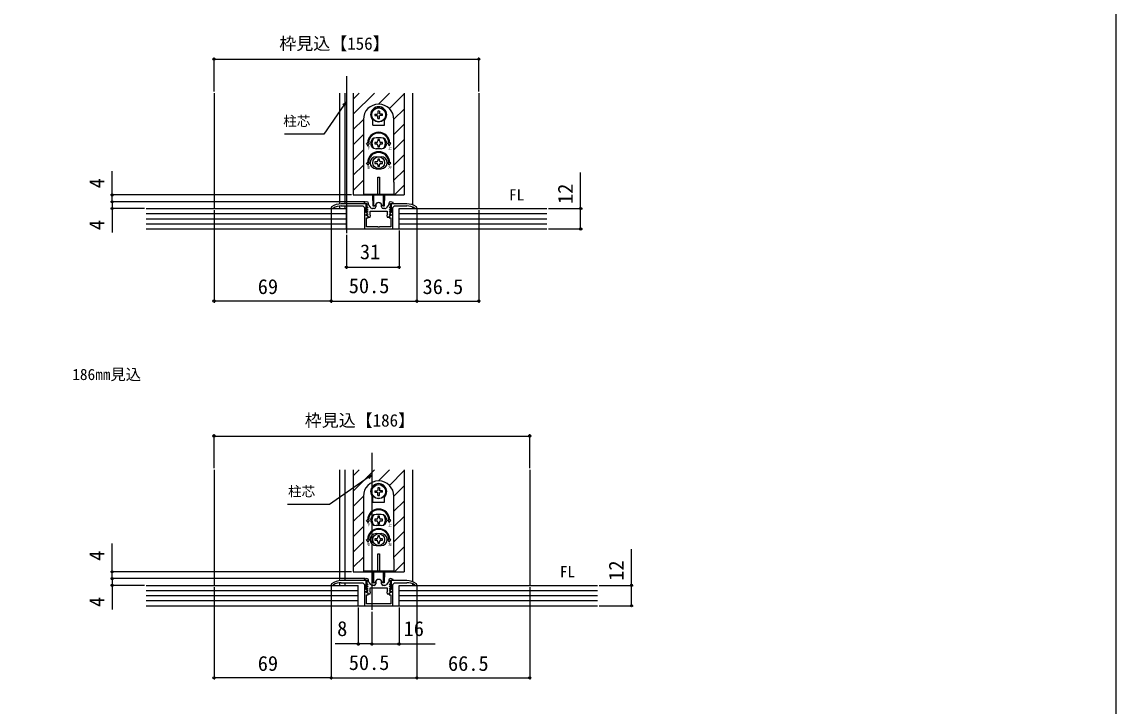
# Model space of a CAD drawing. Units: millimetres, scale not verified. Extents: x -525 to 525, y -783 to 779.
# Drawn here: x -120 to 525, y -50 to 353 of the extents above; entities that cross this region are included whole.
import ezdxf
from ezdxf.enums import TextEntityAlignment as Align

# ---------------------------------------------------------------- set-up
doc = ezdxf.new("R2010")
doc.units = ezdxf.units.MM
doc.header["$LTSCALE"] = 4
for name, color, linetype in [('0-1_USER1', 3, 'Continuous'), ('0-2_YKK_11', 7, 'Continuous'), ('0-3_YKK_12', 2, 'Continuous'), ('0-4_YKK_13', 4, 'Continuous'), ('0-5_YKK_D', 6, 'Continuous'), ('0-6_YKK_ZWAK', 7, 'Continuous'), ('0-7_YSS_K', 3, 'Continuous')]:
    doc.layers.add(name, color=color, linetype=linetype)
doc.styles.add('ＭＳ ゴシック', font='')
doc.styles.get('ＭＳ ゴシック').set_extended_font_data('MS Gothic')

msp = doc.modelspace()

# ---------------------------------------------------------------- linework, layer by layer
at = {"layer": '0-2_YKK_11'}
for p, q in [((84.606, 245.697), (84.606, 246.314)), ((86.108, 243.645), (84.863, 245.028)), ((88.806, 245.114), (88.806, 244.314)), ((92.206, 244.314), (92.206, 245.114)), ((96.15, 245.028), (94.904, 243.645)), ((96.406, 246.314), (96.406, 245.697)), ((87.806, 243.314), (86.852, 243.314)), ((94.161, 243.314), (93.206, 243.314)), ((84.606, 23.697), (84.606, 24.314)), ((86.108, 21.645), (84.863, 23.028)), ((87.806, 21.314), (86.852, 21.314)), ((88.806, 23.114), (88.806, 22.314)), ((92.206, 22.314), (92.206, 23.114)), ((94.161, 21.314), (93.206, 21.314)), ((96.15, 23.028), (94.904, 21.645)), ((96.406, 24.314), (96.406, 23.697))]:
    msp.add_line(p, q, dxfattribs=at)
for points in [[(107.006, 246.114), (97.806, 246.114), (97.806, 240.914), (97.172, 240.279), (97.324, 239.914), (97.806, 239.914), (97.806, 239.214), (97.406, 239.214), (96.706, 238.514), (96.706, 237.814), (97.606, 237.814), (97.606, 232.514), (90.965, 232.514), (90.781, 232.394), (90.231, 232.394), (90.048, 232.514), (83.406, 232.514), (83.406, 237.814), (84.306, 237.814), (84.306, 238.514), (83.606, 239.214), (83.206, 239.214), (83.206, 239.914), (83.689, 239.914), (83.841, 240.279), (83.206, 240.914), (83.206, 246.114), (68.506, 246.114)], [(83.606, 247.314), (83.506, 247.314), (81.974, 246.822), (82.053, 246.314), (83.506, 246.314), (83.506, 244.513), (84.118, 243.902), (83.957, 243.514), (83.594, 243.514), (83.481, 243.239), (84.118, 242.602), (83.957, 242.214), (83.594, 242.214), (83.481, 241.939), (84.118, 241.302), (83.957, 240.914), (83.594, 240.914), (83.481, 240.639), (84.118, 240.002), (83.957, 239.614), (83.594, 239.614), (83.481, 239.339), (84.506, 238.314), (85.506, 238.314), (85.694, 239.277), (85.506, 239.555), (85.506, 241.814)], [(85.506, 241.814), (95.506, 241.814), (95.506, 239.555), (95.319, 239.277), (95.506, 238.314), (96.506, 238.314), (97.532, 239.339), (97.418, 239.614), (97.056, 239.614), (96.895, 240.002), (97.532, 240.639), (97.418, 240.914), (97.056, 240.914), (96.895, 241.302), (97.532, 241.939), (97.418, 242.214), (97.056, 242.214), (96.895, 242.602), (97.532, 243.239), (97.418, 243.514), (97.056, 243.514), (96.895, 243.902), (97.506, 244.513), (97.506, 246.314), (98.959, 246.314), (99.039, 246.822), (97.506, 247.314), (97.406, 247.314)], [(62.717, 244.267), (62.506, 243.86), (62.506, 243.514), (63.657, 243.514), (63.816, 243.56)], [(68.506, 244.914), (81.206, 244.914), (82.206, 243.914), (82.206, 231.314)], [(82.206, 231.314), (98.806, 231.314), (98.806, 243.914), (99.806, 244.914), (107.006, 244.914)], [(111.696, 243.56), (111.856, 243.514), (113.006, 243.514), (113.006, 243.86), (112.796, 244.267)], [(62.717, 22.267), (62.506, 21.86), (62.506, 21.514), (63.657, 21.514), (63.816, 21.56)], [(107.006, 24.114), (97.806, 24.114), (97.806, 18.914), (97.172, 18.279), (97.324, 17.914), (97.806, 17.914), (97.806, 17.214), (97.406, 17.214), (96.706, 16.514), (96.706, 15.814), (97.606, 15.814), (97.606, 10.514), (90.965, 10.514), (90.781, 10.394), (90.231, 10.394), (90.048, 10.514), (83.406, 10.514), (83.406, 15.814), (84.306, 15.814), (84.306, 16.514), (83.606, 17.214), (83.206, 17.214), (83.206, 17.914), (83.689, 17.914), (83.841, 18.279), (83.206, 18.914), (83.206, 24.114), (68.506, 24.114)], [(68.506, 22.914), (81.206, 22.914), (82.206, 21.914), (82.206, 9.314)], [(83.606, 25.314), (83.506, 25.314), (81.974, 24.822), (82.053, 24.314), (83.506, 24.314), (83.506, 22.513), (84.118, 21.902), (83.957, 21.514), (83.594, 21.514), (83.481, 21.239), (84.118, 20.602), (83.957, 20.214), (83.594, 20.214), (83.481, 19.939), (84.118, 19.302), (83.957, 18.914), (83.594, 18.914), (83.481, 18.639), (84.118, 18.002), (83.957, 17.614), (83.594, 17.614), (83.481, 17.339), (84.506, 16.314), (85.506, 16.314), (85.694, 17.277), (85.506, 17.555), (85.506, 19.814)], [(82.206, 9.314), (98.806, 9.314), (98.806, 21.914), (99.806, 22.914), (107.006, 22.914)], [(85.506, 19.814), (95.506, 19.814), (95.506, 17.555), (95.319, 17.277), (95.506, 16.314), (96.506, 16.314), (97.532, 17.339), (97.418, 17.614), (97.056, 17.614), (96.895, 18.002), (97.532, 18.639), (97.418, 18.914), (97.056, 18.914), (96.895, 19.302), (97.532, 19.939), (97.418, 20.214), (97.056, 20.214), (96.895, 20.602), (97.532, 21.239), (97.418, 21.514), (97.056, 21.514), (96.895, 21.902), (97.506, 22.513), (97.506, 24.314), (98.959, 24.314), (99.039, 24.822), (97.506, 25.314), (97.406, 25.314)], [(111.696, 21.56), (111.856, 21.514), (113.006, 21.514), (113.006, 21.86), (112.796, 22.267)]]:
    msp.add_lwpolyline(points, dxfattribs=at)
for centre, radius, start, end in [((68.506, 236.114), 10, 90, 125.37654), ((83.606, 246.314), 1, 0.00001, 89.99999), ((85.606, 245.697), 1, 180.00001, 221.98721), ((90.506, 245.114), 1.7, 359.99999, 180.00001), ((95.406, 245.697), 1, 318.01279, 359.99999), ((97.406, 246.314), 1, 90.00001, 179.99999), ((107.006, 236.114), 10, 54.62346, 90), ((68.506, 236.114), 8.8, 89.99999, 122.20423), ((86.852, 244.314), 1, 221.98723, 270.00001), ((87.806, 244.314), 1, 270.00001, 359.99999), ((93.206, 244.314), 1, 180.00001, 269.99999), ((94.161, 244.314), 1, 269.99999, 318.01277), ((107.006, 236.114), 8.8, 57.79577, 90.00001), ((68.506, 14.114), 10, 90, 125.37654), ((68.506, 14.114), 8.8, 89.99999, 122.20423), ((83.606, 24.314), 1, 0.00001, 89.99999), ((85.606, 23.697), 1, 180.00001, 221.98721), ((86.852, 22.314), 1, 221.98723, 270.00001), ((87.806, 22.314), 1, 270.00001, 359.99999), ((90.506, 23.114), 1.7, 359.99999, 180.00001), ((93.206, 22.314), 1, 180.00001, 269.99999), ((94.161, 22.314), 1, 269.99999, 318.01277), ((95.406, 23.697), 1, 318.01279, 359.99999), ((97.406, 24.314), 1, 90.00001, 179.99999), ((107.006, 14.114), 10, 54.62346, 90), ((107.006, 14.114), 8.8, 57.79577, 90.00001)]:
    msp.add_arc(centre, radius, start, end, dxfattribs=at)
at = {"layer": '0-3_YKK_12'}
for p, q in [((71.506, 321.314), (71.506, 228.814)), ((-6.494, 311.314), (-6.494, 243.314)), ((67.506, 311.314), (67.506, 246.064)), ((70.506, 311.314), (70.506, 246.114)), ((75.506, 311.314), (75.506, 251.314)), ((75.506, 307.846), (78.974, 311.314)), ((75.506, 298.865), (87.955, 311.314)), ((90.435, 304.813), (96.935, 311.314)), ((96.825, 302.223), (105.506, 310.905)), ((105.506, 311.314), (105.506, 251.314)), ((110.506, 311.314), (110.506, 245.481)), ((149.506, 311.314), (149.506, 243.314)), ((99.506, 295.924), (105.506, 301.925)), ((75.506, 289.885), (81.507, 295.885)), ((99.506, 286.944), (105.506, 292.944)), ((75.506, 280.905), (81.506, 286.905)), ((99.506, 277.964), (105.506, 283.964)), ((75.506, 271.925), (81.506, 277.925)), ((99.506, 268.984), (105.506, 274.984)), ((75.506, 262.944), (81.506, 268.944)), ((99.506, 260.004), (105.506, 266.004)), ((75.506, 253.964), (81.506, 259.964)), ((99.797, 251.314), (105.506, 257.023)), ((75.506, 251.314), (105.506, 251.314)), ((67.506, 244.857), (67.506, 243.314)), ((70.506, 244.914), (70.506, 243.314)), ((110.506, 244.188), (110.506, 243.314)), ((86.506, 99.314), (86.506, 6.814)), ((-6.494, 89.314), (-6.494, 21.314)), ((67.506, 89.314), (67.506, 24.064)), ((70.506, 89.314), (70.506, 24.114)), ((75.506, 89.314), (75.506, 29.314)), ((75.506, 85.846), (78.974, 89.314)), ((75.506, 76.865), (87.955, 89.314)), ((90.435, 82.813), (96.935, 89.314)), ((96.825, 80.223), (105.506, 88.905)), ((105.506, 89.314), (105.506, 29.314)), ((110.506, 89.314), (110.506, 23.481)), ((179.506, 89.314), (179.506, 21.314)), ((99.506, 73.924), (105.506, 79.925)), ((75.506, 67.885), (81.507, 73.885)), ((99.506, 64.944), (105.506, 70.944)), ((75.506, 58.905), (81.506, 64.905)), ((99.506, 55.964), (105.506, 61.964)), ((75.506, 49.925), (81.506, 55.925)), ((99.506, 46.984), (105.506, 52.984)), ((75.506, 40.944), (81.506, 46.944)), ((99.506, 38.004), (105.506, 44.004)), ((75.506, 31.964), (81.506, 37.964)), ((99.797, 29.314), (105.506, 35.023)), ((75.506, 29.314), (105.506, 29.314)), ((67.506, 22.857), (67.506, 21.314)), ((70.506, 22.914), (70.506, 21.314)), ((110.506, 22.188), (110.506, 21.314))]:
    msp.add_line(p, q, dxfattribs=at)
at = {"layer": '0-4_YKK_13'}
for p, q in [((90.087, 299.688), (89.938, 299.132)), ((90.106, 300.778), (90.087, 299.688)), ((90.906, 300.778), (90.925, 299.688)), ((90.925, 299.688), (91.074, 299.132)), ((91.631, 298.983), (91.074, 299.132)), ((91.631, 298.145), (91.074, 297.996)), ((92.721, 298.964), (91.631, 298.983)), ((92.721, 298.164), (91.631, 298.145)), ((81.506, 295.814), (81.506, 258.814)), ((87.006, 292.364), (87.006, 295.352)), ((87.006, 292.364), (94.006, 292.364)), ((94.006, 292.364), (94.006, 295.352)), ((99.506, 258.814), (99.506, 295.814)), ((92.006, 285.064), (89.006, 285.064)), ((90.066, 284.014), (90.066, 283.134)), ((90.946, 284.014), (90.066, 284.014)), ((90.946, 283.134), (90.946, 284.014)), ((83.39, 281.814), (84.006, 281.814)), ((84.256, 280.314), (83.39, 281.814)), ((84.256, 280.314), (85.122, 281.814)), ((84.506, 281.814), (85.122, 281.814)), ((89.186, 282.254), (88.306, 282.254)), ((88.306, 282.254), (88.306, 281.374)), ((88.306, 281.374), (89.186, 281.374)), ((92.006, 278.564), (89.006, 278.564)), ((90.066, 280.494), (90.066, 279.614)), ((90.066, 279.614), (90.946, 279.614)), ((90.946, 279.614), (90.946, 280.494)), ((92.706, 282.254), (91.826, 282.254)), ((91.826, 281.374), (92.706, 281.374)), ((92.706, 281.374), (92.706, 282.254)), ((96.506, 281.814), (95.89, 281.814)), ((96.756, 280.314), (95.89, 281.814)), ((89.006, 273.814), (92.006, 273.814)), ((90.066, 272.514), (90.066, 271.634)), ((90.946, 272.514), (90.066, 272.514)), ((90.946, 271.634), (90.946, 272.514)), ((83.39, 270.314), (84.006, 270.314)), ((84.256, 268.814), (83.39, 270.314)), ((84.256, 268.814), (85.122, 270.314)), ((84.506, 270.314), (85.122, 270.314)), ((89.186, 270.754), (88.306, 270.754)), ((88.306, 270.754), (88.306, 269.874)), ((88.306, 269.874), (89.186, 269.874)), ((89.006, 266.814), (92.006, 266.814)), ((90.066, 268.994), (90.066, 268.114)), ((90.066, 268.114), (90.946, 268.114)), ((90.946, 268.114), (90.946, 268.994)), ((92.706, 270.754), (91.826, 270.754)), ((91.826, 269.874), (92.706, 269.874)), ((92.706, 269.874), (92.706, 270.754)), ((96.756, 268.814), (95.89, 270.314)), ((96.506, 270.314), (95.89, 270.314)), ((96.756, 268.814), (97.622, 270.314)), ((97.622, 270.314), (97.006, 270.314)), ((81.506, 258.814), (81.506, 251.314)), ((90.006, 261.814), (91.006, 261.814)), ((90.006, 251.614), (90.006, 261.814)), ((91.006, 261.814), (91.006, 251.614)), ((81.506, 251.814), (99.506, 251.814)), ((91.006, 251.614), (90.006, 251.614)), ((87.006, 248.065), (87.006, 251.314)), ((87.254, 247.77), (87.256, 247.77)), ((87.256, 244.814), (87.256, 251.314)), ((87.256, 247.814), (87.256, 244.814)), ((87.656, 244.814), (87.656, 251.314)), ((87.656, 244.814), (88.276, 245.039)), ((93.356, 244.814), (92.737, 245.039)), ((93.356, 244.814), (93.356, 251.314)), ((93.756, 244.814), (93.756, 247.814)), ((93.756, 247.77), (93.758, 247.77)), ((94.006, 251.314), (94.006, 248.065)), ((87.656, 244.814), (87.256, 244.814)), ((90.087, 77.688), (89.938, 77.132)), ((90.106, 78.778), (90.087, 77.688)), ((90.906, 78.778), (90.925, 77.688)), ((90.925, 77.688), (91.074, 77.132)), ((81.506, 73.814), (81.506, 36.814)), ((87.006, 70.364), (87.006, 73.352)), ((91.631, 76.983), (91.074, 77.132)), ((91.631, 76.145), (91.074, 75.996)), ((92.721, 76.964), (91.631, 76.983)), ((92.721, 76.164), (91.631, 76.145)), ((94.006, 70.364), (94.006, 73.352)), ((99.506, 36.814), (99.506, 73.814)), ((87.006, 70.364), (94.006, 70.364)), ((83.39, 59.814), (84.006, 59.814)), ((84.256, 58.314), (83.39, 59.814)), ((84.256, 58.314), (85.122, 59.814)), ((84.506, 59.814), (85.122, 59.814)), ((89.186, 60.254), (88.306, 60.254)), ((88.306, 60.254), (88.306, 59.374)), ((88.306, 59.374), (89.186, 59.374)), ((92.006, 63.064), (89.006, 63.064)), ((90.066, 62.014), (90.066, 61.134)), ((90.946, 62.014), (90.066, 62.014)), ((90.066, 58.494), (90.066, 57.614)), ((90.946, 61.134), (90.946, 62.014)), ((90.946, 57.614), (90.946, 58.494)), ((92.706, 60.254), (91.826, 60.254)), ((91.826, 59.374), (92.706, 59.374)), ((92.706, 59.374), (92.706, 60.254)), ((96.506, 59.814), (95.89, 59.814)), ((96.756, 58.314), (95.89, 59.814)), ((92.006, 56.564), (89.006, 56.564)), ((89.006, 51.814), (92.006, 51.814)), ((90.066, 57.614), (90.946, 57.614)), ((83.39, 48.314), (84.006, 48.314)), ((84.256, 46.814), (83.39, 48.314)), ((84.256, 46.814), (85.122, 48.314)), ((84.506, 48.314), (85.122, 48.314)), ((89.186, 48.754), (88.306, 48.754)), ((88.306, 48.754), (88.306, 47.874)), ((88.306, 47.874), (89.186, 47.874)), ((90.066, 50.514), (90.066, 49.634)), ((90.946, 50.514), (90.066, 50.514)), ((90.066, 46.994), (90.066, 46.114)), ((90.066, 46.114), (90.946, 46.114)), ((90.946, 49.634), (90.946, 50.514)), ((90.946, 46.114), (90.946, 46.994)), ((92.706, 48.754), (91.826, 48.754)), ((91.826, 47.874), (92.706, 47.874)), ((92.706, 47.874), (92.706, 48.754)), ((96.756, 46.814), (95.89, 48.314)), ((96.506, 48.314), (95.89, 48.314)), ((96.756, 46.814), (97.622, 48.314)), ((97.622, 48.314), (97.006, 48.314)), ((89.006, 44.814), (92.006, 44.814)), ((90.006, 39.814), (91.006, 39.814)), ((90.006, 29.614), (90.006, 39.814)), ((91.006, 39.814), (91.006, 29.614)), ((81.506, 36.814), (81.506, 29.314)), ((81.506, 29.814), (99.506, 29.814)), ((87.006, 26.065), (87.006, 29.314)), ((87.256, 22.814), (87.256, 29.314)), ((87.256, 25.814), (87.256, 22.814)), ((87.656, 22.814), (87.656, 29.314)), ((91.006, 29.614), (90.006, 29.614)), ((93.356, 22.814), (93.356, 29.314)), ((93.756, 22.814), (93.756, 25.814)), ((94.006, 29.314), (94.006, 26.065)), ((87.254, 25.77), (87.256, 25.77)), ((87.656, 22.814), (87.256, 22.814)), ((87.656, 22.814), (88.276, 23.039)), ((93.356, 22.814), (92.737, 23.039)), ((93.756, 25.77), (93.758, 25.77))]:
    msp.add_line(p, q, dxfattribs=at)
for points in [[(88.292, 298.964), (89.382, 298.983), (89.938, 299.132)], [(88.292, 298.164), (89.382, 298.145), (89.938, 297.996)], [(90.106, 296.349), (90.087, 297.439), (89.938, 297.996)], [(90.906, 296.349), (90.925, 297.439), (91.074, 297.996)], [(96.756, 280.314), (97.622, 281.814), (97.006, 281.814)], [(99.506, 258.814), (99.506, 251.314), (81.506, 251.314)], [(93.756, 251.314), (93.756, 244.814), (93.356, 244.814)], [(88.292, 76.964), (89.382, 76.983), (89.938, 77.132)], [(88.292, 76.164), (89.382, 76.145), (89.938, 75.996)], [(90.106, 74.349), (90.087, 75.439), (89.938, 75.996)], [(90.906, 74.349), (90.925, 75.439), (91.074, 75.996)], [(96.756, 58.314), (97.622, 59.814), (97.006, 59.814)], [(99.506, 36.814), (99.506, 29.314), (81.506, 29.314)], [(93.756, 29.314), (93.756, 22.814), (93.356, 22.814)]]:
    msp.add_lwpolyline(points, dxfattribs=at)
for centre, radius in [((90.506, 298.564), 4.25), ((90.506, 298.564), 4.1), ((90.506, 270.314), 3.5), ((90.506, 76.564), 4.25), ((90.506, 76.564), 4.1), ((90.506, 48.314), 3.5)]:
    msp.add_circle(centre, radius, dxfattribs=at)
for centre, radius, start, end in [((90.506, 295.814), 9, 0, 180), ((90.506, 298.564), 4.75, 317.4631, 222.5369), ((90.506, 298.564), 2.25, 169.75965, 190.24035), ((90.506, 298.564), 2.25, 79.75965, 100.24035), ((90.506, 298.564), 2.25, 349.75965, 10.24035), ((90.506, 298.564), 2.25, 259.75965, 280.24035), ((90.506, 281.814), 6.5, 0, 180), ((90.506, 281.814), 6, 0, 180), ((89.006, 281.814), 3.25, 90, 270), ((90.506, 281.814), 4, 129.83844, 230.16156), ((92.006, 281.814), 3.25, 270, 90), ((90.506, 281.814), 4, 309.83844, 50.16156), ((89.186, 283.134), 0.88, 270, 0), ((89.186, 280.494), 0.88, 0, 90), ((91.826, 283.134), 0.88, 180, 270), ((91.826, 280.494), 0.88, 90, 180), ((90.506, 270.314), 6.5, 0, 180), ((90.506, 270.314), 6, 0, 180), ((89.006, 270.314), 3.5, 90, 270), ((89.186, 271.634), 0.88, 270, 0), ((91.826, 271.634), 0.88, 180, 270), ((92.006, 270.314), 3.5, 270, 90), ((89.186, 268.994), 0.88, 0, 90), ((91.826, 268.994), 0.88, 90, 180), ((87.306, 248.065), 0.3, 180, 260), ((88.105, 245.509), 0.5, 290, 343.84988), ((90.506, 244.814), 2, 16.15012, 163.84988), ((92.908, 245.509), 0.5, 196.15012, 250), ((93.706, 248.065), 0.3, 280, 0), ((90.506, 73.814), 9, 0, 180), ((90.506, 76.564), 4.75, 317.4631, 222.5369), ((90.506, 76.564), 2.25, 79.75965, 100.24035), ((90.506, 76.564), 2.25, 169.75965, 190.24035), ((90.506, 76.564), 2.25, 259.75965, 280.24035), ((90.506, 76.564), 2.25, 349.75965, 10.24035), ((90.506, 59.814), 6.5, 0, 180), ((90.506, 59.814), 6, 0, 180), ((89.006, 59.814), 3.25, 90, 270), ((90.506, 59.814), 4, 129.83844, 230.16156), ((89.186, 61.134), 0.88, 270, 0), ((89.186, 58.494), 0.88, 0, 90), ((91.826, 61.134), 0.88, 180, 270), ((91.826, 58.494), 0.88, 90, 180), ((92.006, 59.814), 3.25, 270, 90), ((90.506, 59.814), 4, 309.83844, 50.16156), ((90.506, 48.314), 6.5, 0, 180), ((90.506, 48.314), 6, 0, 180), ((89.006, 48.314), 3.5, 90, 270), ((92.006, 48.314), 3.5, 270, 90), ((89.186, 49.634), 0.88, 270, 0), ((89.186, 46.994), 0.88, 0, 90), ((91.826, 49.634), 0.88, 180, 270), ((91.826, 46.994), 0.88, 90, 180), ((87.306, 26.065), 0.3, 180, 260), ((93.706, 26.065), 0.3, 280, 0), ((88.105, 23.509), 0.5, 290, 343.84988), ((90.506, 22.814), 2, 16.15012, 163.84988), ((92.908, 23.509), 0.5, 196.15012, 250)]:
    msp.add_arc(centre, radius, start, end, dxfattribs=at)
at = {"layer": '0-5_YKK_D'}
for p, q in [((-6.494, 312.314), (-6.494, 332.314)), ((-6.494, 331.314), (149.506, 331.314)), ((149.506, 312.314), (149.506, 332.314)), ((74.506, 251.314), (-67.494, 251.314)), ((82.553, 247.314), (-67.494, 247.314)), ((82.553, 247.314), (-67.494, 247.314)), ((-47.494, 243.314), (-67.494, 243.314)), ((-6.494, 242.314), (-6.494, 187.814)), ((62.506, 242.714), (62.506, 187.814)), ((62.506, 242.714), (62.506, 187.814)), ((113.006, 242.714), (113.006, 187.814)), ((113.006, 242.714), (113.006, 187.814)), ((149.506, 242.314), (149.506, 187.814)), ((190.506, 243.314), (210.506, 243.314)), ((71.506, 227.814), (71.506, 207.814)), ((102.506, 230.314), (102.506, 207.814)), ((190.506, 231.314), (210.506, 231.314)), ((71.506, 208.814), (102.506, 208.814)), ((62.506, 188.814), (-6.494, 188.814)), ((62.506, 188.814), (113.006, 188.814)), ((113.006, 188.814), (149.506, 188.814)), ((-6.494, 90.314), (-6.494, 110.314)), ((179.506, 90.314), (179.506, 110.314)), ((-6.494, 109.314), (179.506, 109.314)), ((-66.494, 29.314), (-66.494, 45.982)), ((74.506, 29.314), (-67.494, 29.314)), ((-66.494, 25.314), (-66.494, 29.314)), ((82.606, 25.314), (-67.494, 25.314)), ((82.606, 25.314), (-67.494, 25.314)), ((-47.494, 21.314), (-67.494, 21.314)), ((-66.494, 25.314), (-66.494, 22.764)), ((-6.494, 20.314), (-6.494, -34.186)), ((62.506, 20.714), (62.506, -34.186)), ((62.506, 20.714), (62.506, -34.186)), ((113.006, 20.714), (113.006, -34.186)), ((113.006, 20.714), (113.006, -34.186)), ((179.506, 20.314), (179.506, -34.186)), ((220.506, 21.314), (240.506, 21.314)), ((78.506, 8.314), (78.506, -14.186)), ((102.506, 8.314), (102.506, -14.186)), ((220.506, 9.314), (240.506, 9.314)), ((86.506, 5.814), (86.506, -14.186)), ((86.506, 5.814), (86.506, -14.186)), ((62.506, -33.186), (-6.494, -33.186)), ((62.506, -33.186), (113.006, -33.186)), ((113.006, -33.186), (179.506, -33.186))]:
    msp.add_line(p, q, dxfattribs=at)
for points in [[(71.506, 306.241), (70.044, 304.152), (58.11, 287.109), (35.06, 287.109)], [(69.484, 304.544), (71.506, 306.241), (70.603, 303.761)], [(-66.494, 247.314), (-66.494, 251.314), (-66.494, 265.432)], [(209.506, 231.314), (209.506, 243.314), (209.506, 264.591)], [(-66.494, 247.314), (-66.494, 243.314), (-66.494, 229.195)], [(86.506, 86.368), (84.418, 84.905), (61.585, 68.917), (36.858, 68.917)], [(84.026, 85.465), (86.506, 86.368), (84.809, 84.345)], [(239.506, 9.314), (239.506, 21.314), (239.506, 42.591)], [(-66.494, 25.314), (-66.494, 21.314), (-66.494, 7.195)], [(86.506, -13.186), (78.506, -13.186), (64.865, -13.186)], [(86.506, -13.186), (102.506, -13.186), (123.715, -13.186)]]:
    msp.add_lwpolyline(points, dxfattribs=at)
for centre in [(-6.494, 331.314), (149.506, 331.314), (-66.494, 251.314), (-66.494, 247.314), (-66.494, 247.314), (-66.494, 243.314), (209.506, 243.314), (209.506, 231.314), (71.506, 208.814), (102.506, 208.814), (-6.494, 188.814), (62.506, 188.814), (62.506, 188.814), (113.006, 188.814), (113.006, 188.814), (149.506, 188.814), (-6.494, 109.314), (179.506, 109.314), (-66.494, 29.314), (-66.494, 25.314), (-66.494, 25.314), (-66.494, 21.314), (239.506, 21.314), (239.506, 9.314), (78.506, -13.186), (86.506, -13.186), (86.506, -13.186), (102.506, -13.186), (-6.494, -33.186), (62.506, -33.186), (62.506, -33.186), (113.006, -33.186), (113.006, -33.186), (179.506, -33.186)]:
    msp.add_circle(centre, 0.637, dxfattribs=at)
at = {"layer": '0-6_YKK_ZWAK'}
msp.add_lwpolyline([(-525, -783.4), (525, -783.4), (525, 746.6)], dxfattribs=at)
at = {"layer": '0-7_YSS_K'}
for p, q in [((-46.494, 243.314), (71.506, 243.314)), ((-46.494, 240.314), (71.506, 240.314)), ((71.506, 231.314), (71.506, 243.314)), ((102.506, 243.314), (189.506, 243.314)), ((102.506, 231.314), (102.506, 243.314)), ((102.506, 240.314), (189.506, 240.314)), ((-46.494, 237.314), (71.506, 237.314)), ((-46.494, 234.314), (71.506, 234.314)), ((102.506, 237.314), (189.506, 237.314)), ((102.506, 234.314), (189.506, 234.314)), ((-46.494, 231.314), (189.506, 231.314)), ((-46.494, 21.314), (78.506, 21.314)), ((78.506, 9.314), (78.506, 21.314)), ((102.506, 21.314), (219.506, 21.314)), ((102.506, 9.314), (102.506, 21.314)), ((-46.494, 18.314), (78.506, 18.314)), ((-46.494, 15.314), (78.506, 15.314)), ((102.506, 18.314), (219.506, 18.314)), ((102.506, 15.314), (219.506, 15.314)), ((-46.494, 12.314), (78.506, 12.314)), ((-46.494, 9.314), (219.506, 9.314)), ((102.506, 12.314), (219.506, 12.314))]:
    msp.add_line(p, q, dxfattribs=at)

# ---------------------------------------------------------------- texts
at = {"layer": '0-1_USER1', "style": 'ＭＳ ゴシック'}
for s, p in [('FL', (167.301, 246.155)), ('186㎜見込', (-89.994, 140.314)), ('FL', (197.301, 24.155))]:
    msp.add_text(s, height=6.598, dxfattribs=at).set_placement(p, align=Align.BOTTOM_LEFT)
at = {"layer": '0-4_YKK_13', "style": 'ＭＳ ゴシック'}
for s, p in [('下', (83.477, 277.77)), ('上', (96.151, 277.601)), ('右', (83.586, 266.246)), ('左', (96.127, 266.209)), ('下', (83.477, 55.77)), ('上', (96.151, 55.601)), ('右', (83.586, 44.246)), ('左', (96.127, 44.209))]:
    msp.add_text(s, height=1.558, dxfattribs=at).set_placement(p, align=Align.BOTTOM_LEFT)
at = {"layer": '0-5_YKK_D', "style": 'ＭＳ ゴシック'}
for s, height, p in [('枠見込【156】', 7.331, (31.989, 334.677)), ('柱芯', 5.865, (34.275, 290.161)), ('31', 8.798, (79.472, 210.814)), ('69', 8.798, (19.279, 190.314)), ('50.5', 8.798, (72.893, 190.814)), ('36.5', 8.798, (116.393, 190.314)), ('枠見込【186】', 7.331, (46.989, 112.677)), ('柱芯', 5.865, (37.109, 71.969)), ('8', 8.798, (66.047, -11.186)), ('16', 8.798, (105.215, -11.186)), ('69', 8.798, (19.279, -31.686)), ('50.5', 8.798, (72.893, -31.186)), ('66.5', 8.798, (131.359, -31.686))]:
    msp.add_text(s, height=height, dxfattribs=at).set_placement(p, align=Align.BOTTOM_LEFT)
for s, p in [('4', (-68.494, 255.25)), ('12', (207.506, 246.023)), ('4', (-68.494, 230.582)), ('4', (-68.494, 35.8)), ('12', (237.506, 24.023)), ('4', (-68.494, 8.582))]:
    msp.add_text(s, height=8.798, rotation=90, dxfattribs=at).set_placement(p, align=Align.BOTTOM_LEFT)

doc.saveas('drawing.dxf')
